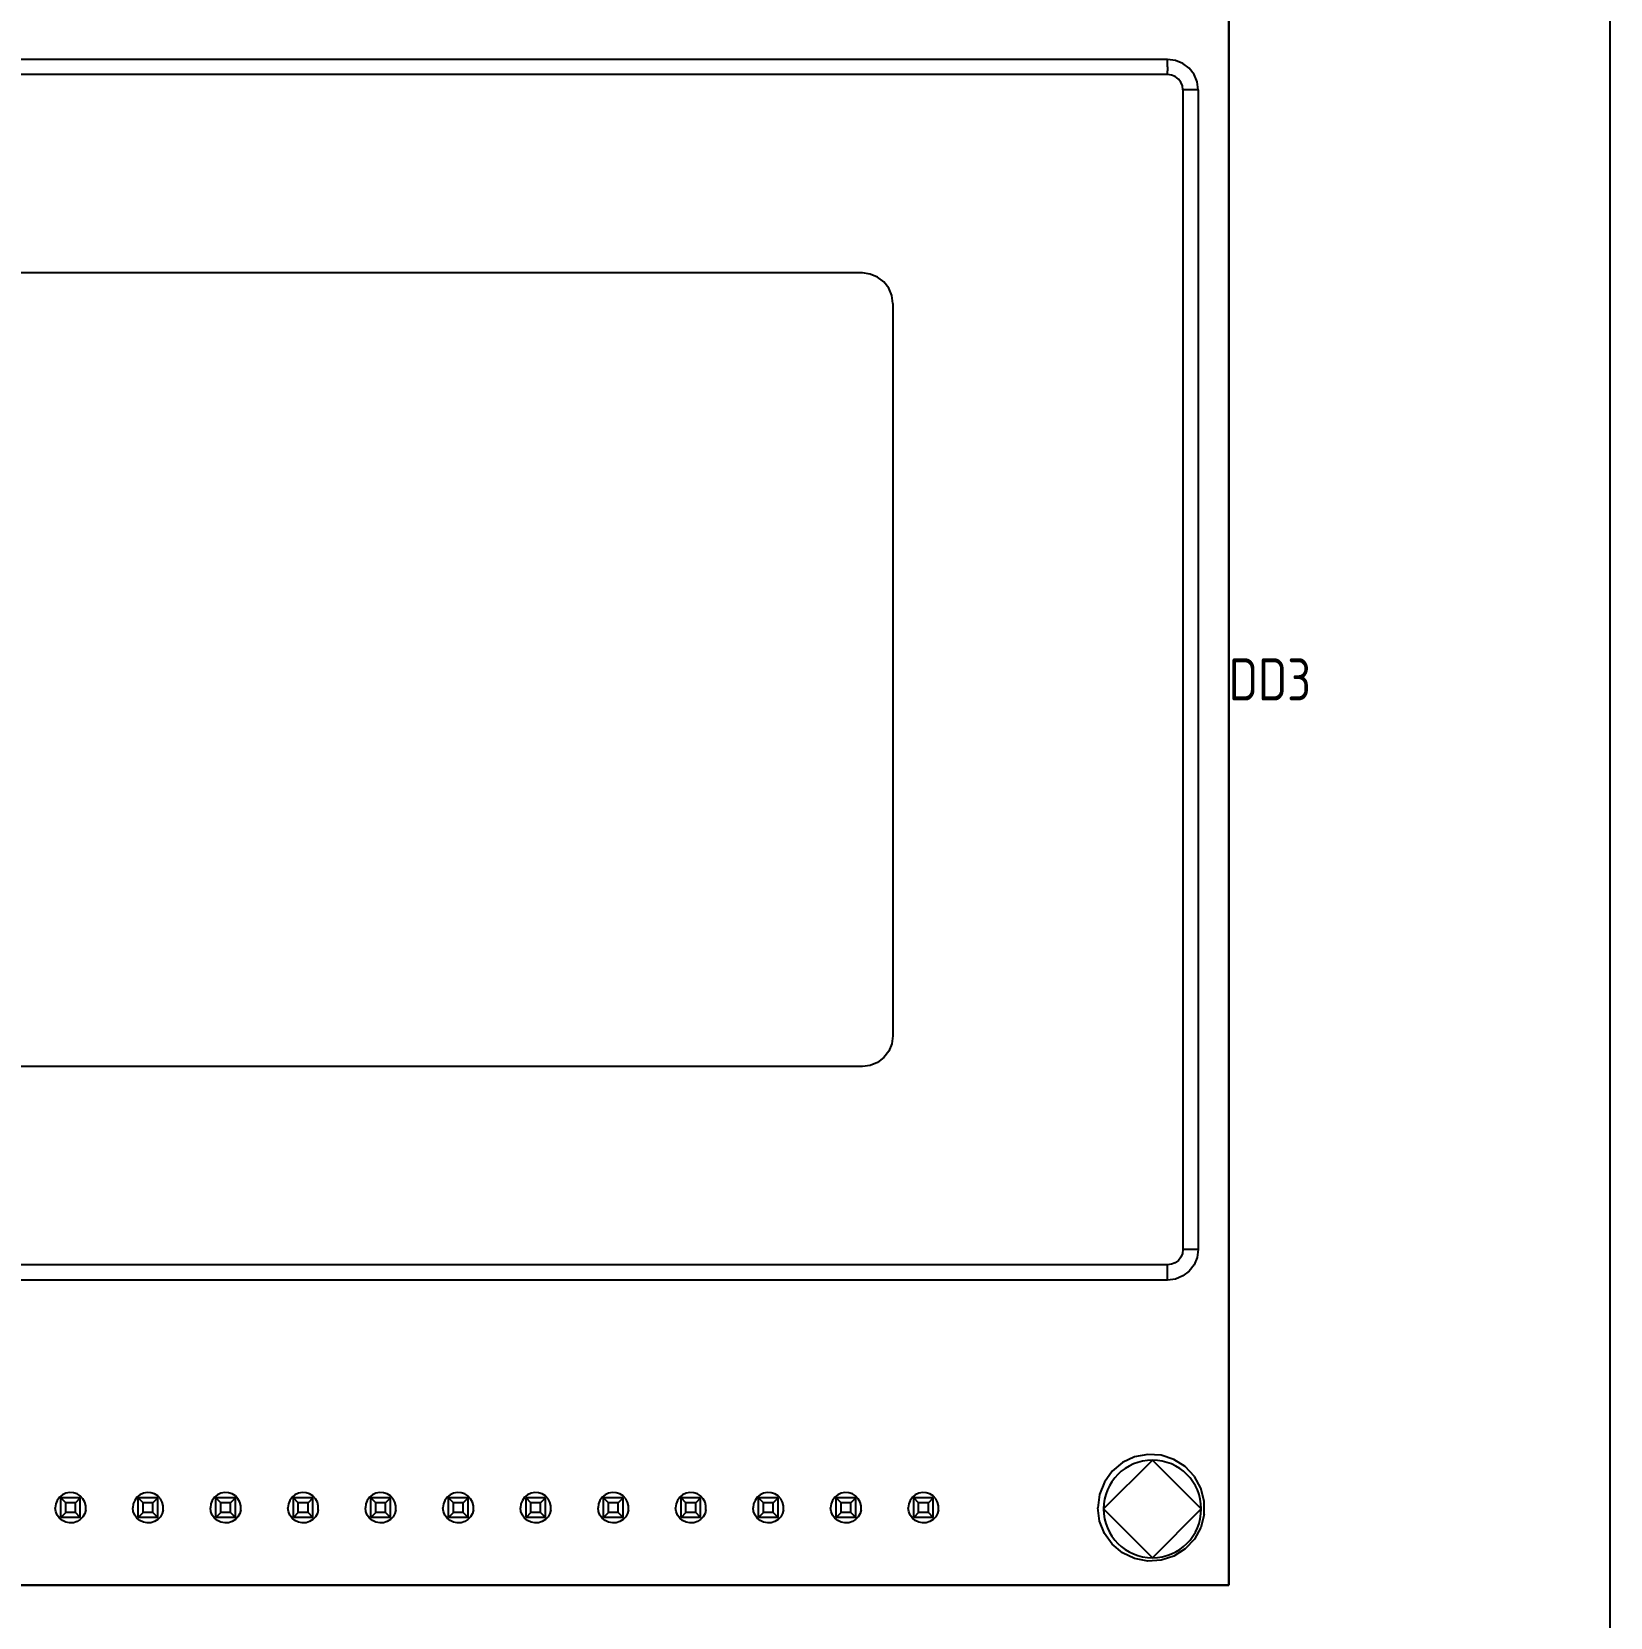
# Model space of a CAD drawing. Header units: inches. Extents: x 0 to 841, y -594 to 0.
# Drawn here: x 342 to 393.7, y -143.8 to -91.8 of the extents above; entities that cross this region are included whole.
import ezdxf

# ---------------------------------------------------------------- set-up
doc = ezdxf.new("R2010")
doc.units = ezdxf.units.IN
doc.header["$MEASUREMENT"] = 0
doc.styles.add('GOST type A0', font='gost.TTF', dxfattribs={"height": 2.116667})

msp = doc.modelspace()

# ---------------------------------------------------------------- linework, layer by layer
at = {"color": 7}
for p, q in [((393.746, -241.354), (393.746, -60.754)), ((381.246, -142.754), (381.246, -82.754)), ((381.246, -82.754), (381.246, -142.754)), ((381.246, -142.754), (381.246, -82.754)), ((381.246, -82.754), (381.246, -142.754)), ((379.246, -92.754), (285.246, -92.754)), ((379.246, -92.754), (285.246, -92.754)), ((379.505, -92.788), (379.246, -92.754)), ((379.246, -92.771), (379.246, -92.754)), ((379.505, -92.788), (379.246, -92.754)), ((379.246, -92.771), (379.246, -92.754)), ((379.246, -92.821), (379.246, -92.771)), ((379.246, -92.821), (379.246, -92.771)), ((379.246, -92.9), (379.246, -92.821)), ((379.246, -92.9), (379.246, -92.821)), ((379.246, -93.004), (379.246, -92.9)), ((379.246, -93.004), (379.246, -92.9)), ((379.746, -92.888), (379.505, -92.788)), ((379.746, -92.888), (379.505, -92.788)), ((379.953, -93.047), (379.746, -92.888)), ((379.953, -93.047), (379.746, -92.888)), ((379.246, -93.254), (285.246, -93.254)), ((379.246, -93.254), (285.246, -93.254)), ((379.246, -93.004), (379.246, -93.125)), ((379.246, -93.004), (379.246, -93.125)), ((379.246, -93.254), (379.246, -93.125)), ((379.246, -93.254), (379.246, -93.125)), ((379.375, -93.271), (379.246, -93.254)), ((379.375, -93.271), (379.246, -93.254)), ((379.496, -93.321), (379.375, -93.271)), ((379.496, -93.321), (379.375, -93.271)), ((379.6, -93.4), (379.496, -93.321)), ((379.6, -93.4), (379.496, -93.321)), ((379.679, -93.504), (379.6, -93.4)), ((379.679, -93.504), (379.6, -93.4)), ((379.729, -93.625), (379.679, -93.504)), ((379.729, -93.625), (379.679, -93.504)), ((380.112, -93.254), (379.953, -93.047)), ((380.112, -93.254), (379.953, -93.047)), ((380.212, -93.495), (380.112, -93.254)), ((380.212, -93.495), (380.112, -93.254)), ((380.246, -93.754), (380.212, -93.495)), ((380.246, -93.754), (380.212, -93.495)), ((379.746, -93.754), (379.729, -93.625)), ((379.746, -93.754), (379.729, -93.625)), ((379.746, -93.754), (379.746, -131.754)), ((379.875, -93.754), (379.746, -93.754)), ((379.746, -93.754), (379.746, -131.754)), ((379.875, -93.754), (379.746, -93.754)), ((379.996, -93.754), (379.875, -93.754)), ((379.996, -93.754), (379.875, -93.754)), ((380.1, -93.754), (379.996, -93.754)), ((380.1, -93.754), (379.996, -93.754)), ((380.179, -93.754), (380.1, -93.754)), ((380.179, -93.754), (380.1, -93.754)), ((380.229, -93.754), (380.179, -93.754)), ((380.229, -93.754), (380.179, -93.754)), ((380.246, -93.754), (380.229, -93.754)), ((380.246, -93.754), (380.229, -93.754)), ((380.246, -93.754), (380.246, -131.754)), ((380.246, -93.754), (380.246, -131.754)), ((369.246, -99.754), (295.246, -99.754)), ((369.246, -99.754), (295.246, -99.754)), ((369.505, -99.788), (369.246, -99.754)), ((369.505, -99.788), (369.246, -99.754)), ((369.746, -99.888), (369.505, -99.788)), ((369.746, -99.888), (369.505, -99.788)), ((369.953, -100.047), (369.746, -99.888)), ((369.953, -100.047), (369.746, -99.888)), ((370.112, -100.254), (369.953, -100.047)), ((370.112, -100.254), (369.953, -100.047)), ((370.212, -100.495), (370.112, -100.254)), ((370.212, -100.495), (370.112, -100.254)), ((370.246, -100.754), (370.212, -100.495)), ((370.246, -100.754), (370.212, -100.495)), ((370.246, -100.754), (370.246, -124.754)), ((370.246, -100.754), (370.246, -124.754)), ((370.212, -125.013), (370.112, -125.254)), ((370.212, -125.013), (370.112, -125.254)), ((370.246, -124.754), (370.212, -125.013)), ((370.246, -124.754), (370.212, -125.013)), ((369.505, -125.72), (369.246, -125.754)), ((369.505, -125.72), (369.246, -125.754)), ((369.746, -125.62), (369.505, -125.72)), ((369.746, -125.62), (369.505, -125.72)), ((369.953, -125.461), (369.746, -125.62)), ((369.953, -125.461), (369.746, -125.62)), ((370.112, -125.254), (369.953, -125.461)), ((370.112, -125.254), (369.953, -125.461)), ((369.246, -125.754), (295.246, -125.754)), ((369.246, -125.754), (295.246, -125.754)), ((379.729, -131.883), (379.679, -132.004)), ((379.729, -131.883), (379.679, -132.004)), ((379.746, -131.754), (379.729, -131.883)), ((379.746, -131.754), (379.729, -131.883)), ((379.875, -131.754), (379.746, -131.754)), ((379.875, -131.754), (379.746, -131.754)), ((379.996, -131.754), (379.875, -131.754)), ((379.996, -131.754), (379.875, -131.754)), ((380.1, -131.754), (379.996, -131.754)), ((380.1, -131.754), (379.996, -131.754)), ((380.179, -131.754), (380.1, -131.754)), ((380.179, -131.754), (380.1, -131.754)), ((380.229, -131.754), (380.179, -131.754)), ((380.229, -131.754), (380.179, -131.754)), ((380.246, -131.754), (380.212, -132.013)), ((380.246, -131.754), (380.212, -132.013)), ((380.246, -131.754), (380.229, -131.754)), ((380.246, -131.754), (380.229, -131.754)), ((379.246, -132.254), (285.246, -132.254)), ((379.246, -132.254), (285.246, -132.254)), ((379.375, -132.237), (379.246, -132.254)), ((379.375, -132.237), (379.246, -132.254)), ((379.246, -132.383), (379.246, -132.254)), ((379.246, -132.383), (379.246, -132.254)), ((379.246, -132.504), (379.246, -132.383)), ((379.246, -132.504), (379.246, -132.383)), ((379.496, -132.187), (379.375, -132.237)), ((379.496, -132.187), (379.375, -132.237)), ((379.6, -132.108), (379.496, -132.187)), ((379.6, -132.108), (379.496, -132.187)), ((379.679, -132.004), (379.6, -132.108)), ((379.679, -132.004), (379.6, -132.108)), ((379.953, -132.461), (379.746, -132.62)), ((379.953, -132.461), (379.746, -132.62)), ((380.112, -132.254), (379.953, -132.461)), ((380.112, -132.254), (379.953, -132.461)), ((380.212, -132.013), (380.112, -132.254)), ((380.212, -132.013), (380.112, -132.254)), ((379.246, -132.754), (285.246, -132.754)), ((379.246, -132.754), (285.246, -132.754)), ((379.246, -132.608), (379.246, -132.504)), ((379.246, -132.608), (379.246, -132.504)), ((379.246, -132.687), (379.246, -132.608)), ((379.246, -132.687), (379.246, -132.608)), ((379.246, -132.737), (379.246, -132.687)), ((379.246, -132.737), (379.246, -132.687)), ((379.505, -132.72), (379.246, -132.754)), ((379.505, -132.72), (379.246, -132.754)), ((379.246, -132.737), (379.246, -132.754)), ((379.246, -132.737), (379.246, -132.754)), ((379.746, -132.62), (379.505, -132.72)), ((379.746, -132.62), (379.505, -132.72)), ((378.746, -138.654), (377.146, -140.254)), ((378.165, -138.55), (377.768, -138.736)), ((378.165, -138.55), (377.768, -138.736)), ((378.596, -138.467), (378.165, -138.55)), ((378.596, -138.467), (378.165, -138.55)), ((379.034, -138.495), (378.596, -138.467)), ((379.034, -138.495), (378.596, -138.467)), ((380.346, -140.254), (378.746, -138.654)), ((379.451, -138.631), (379.034, -138.495)), ((379.451, -138.631), (379.034, -138.495)), ((379.821, -138.866), (379.451, -138.631)), ((379.821, -138.866), (379.451, -138.631)), ((377.43, -139.016), (377.172, -139.371)), ((377.43, -139.016), (377.172, -139.371)), ((377.768, -138.736), (377.43, -139.016)), ((377.768, -138.736), (377.43, -139.016)), ((380.122, -139.185), (379.821, -138.866)), ((380.122, -139.185), (379.821, -138.866)), ((380.333, -139.57), (380.122, -139.185)), ((380.333, -139.57), (380.122, -139.185)), ((343.151, -139.738), (343.038, -139.792)), ((343.151, -139.738), (343.038, -139.792)), ((343.275, -139.715), (343.151, -139.738)), ((343.275, -139.715), (343.151, -139.738)), ((343.4, -139.723), (343.275, -139.715)), ((343.4, -139.723), (343.275, -139.715)), ((343.519, -139.762), (343.4, -139.723)), ((343.519, -139.762), (343.4, -139.723)), ((345.691, -139.738), (345.578, -139.792)), ((345.691, -139.738), (345.578, -139.792)), ((345.815, -139.715), (345.691, -139.738)), ((345.815, -139.715), (345.691, -139.738)), ((345.94, -139.723), (345.815, -139.715)), ((345.94, -139.723), (345.815, -139.715)), ((346.059, -139.762), (345.94, -139.723)), ((346.059, -139.762), (345.94, -139.723)), ((348.231, -139.738), (348.118, -139.792)), ((348.231, -139.738), (348.118, -139.792)), ((348.355, -139.715), (348.231, -139.738)), ((348.355, -139.715), (348.231, -139.738)), ((348.48, -139.723), (348.355, -139.715)), ((348.48, -139.723), (348.355, -139.715)), ((348.599, -139.762), (348.48, -139.723)), ((348.599, -139.762), (348.48, -139.723)), ((350.771, -139.738), (350.658, -139.792)), ((350.771, -139.738), (350.658, -139.792)), ((350.895, -139.715), (350.771, -139.738)), ((350.895, -139.715), (350.771, -139.738)), ((351.02, -139.723), (350.895, -139.715)), ((351.02, -139.723), (350.895, -139.715)), ((351.139, -139.762), (351.02, -139.723)), ((351.139, -139.762), (351.02, -139.723)), ((353.311, -139.738), (353.198, -139.792)), ((353.311, -139.738), (353.198, -139.792)), ((353.435, -139.715), (353.311, -139.738)), ((353.435, -139.715), (353.311, -139.738)), ((353.56, -139.723), (353.435, -139.715)), ((353.56, -139.723), (353.435, -139.715)), ((353.679, -139.762), (353.56, -139.723)), ((353.679, -139.762), (353.56, -139.723)), ((355.851, -139.738), (355.738, -139.792)), ((355.851, -139.738), (355.738, -139.792)), ((355.975, -139.715), (355.851, -139.738)), ((355.975, -139.715), (355.851, -139.738)), ((356.1, -139.723), (355.975, -139.715)), ((356.1, -139.723), (355.975, -139.715)), ((356.219, -139.762), (356.1, -139.723)), ((356.219, -139.762), (356.1, -139.723)), ((358.391, -139.738), (358.278, -139.792)), ((358.391, -139.738), (358.278, -139.792)), ((358.515, -139.715), (358.391, -139.738)), ((358.515, -139.715), (358.391, -139.738)), ((358.64, -139.723), (358.515, -139.715)), ((358.64, -139.723), (358.515, -139.715)), ((358.759, -139.762), (358.64, -139.723)), ((358.759, -139.762), (358.64, -139.723)), ((360.931, -139.738), (360.818, -139.792)), ((360.931, -139.738), (360.818, -139.792)), ((361.055, -139.715), (360.931, -139.738)), ((361.055, -139.715), (360.931, -139.738)), ((361.18, -139.723), (361.055, -139.715)), ((361.18, -139.723), (361.055, -139.715)), ((361.299, -139.762), (361.18, -139.723)), ((361.299, -139.762), (361.18, -139.723)), ((363.471, -139.738), (363.358, -139.792)), ((363.471, -139.738), (363.358, -139.792)), ((363.595, -139.715), (363.471, -139.738)), ((363.595, -139.715), (363.471, -139.738)), ((363.72, -139.723), (363.595, -139.715)), ((363.72, -139.723), (363.595, -139.715)), ((363.839, -139.762), (363.72, -139.723)), ((363.839, -139.762), (363.72, -139.723)), ((366.011, -139.738), (365.898, -139.792)), ((366.011, -139.738), (365.898, -139.792)), ((366.135, -139.715), (366.011, -139.738)), ((366.135, -139.715), (366.011, -139.738)), ((366.26, -139.723), (366.135, -139.715)), ((366.26, -139.723), (366.135, -139.715)), ((366.379, -139.762), (366.26, -139.723)), ((366.379, -139.762), (366.26, -139.723)), ((368.551, -139.738), (368.438, -139.792)), ((368.551, -139.738), (368.438, -139.792)), ((368.675, -139.715), (368.551, -139.738)), ((368.675, -139.715), (368.551, -139.738)), ((368.8, -139.723), (368.675, -139.715)), ((368.8, -139.723), (368.675, -139.715)), ((368.919, -139.762), (368.8, -139.723)), ((368.919, -139.762), (368.8, -139.723)), ((371.091, -139.738), (370.978, -139.792)), ((371.091, -139.738), (370.978, -139.792)), ((371.215, -139.715), (371.091, -139.738)), ((371.215, -139.715), (371.091, -139.738)), ((371.34, -139.723), (371.215, -139.715)), ((371.34, -139.723), (371.215, -139.715)), ((371.459, -139.762), (371.34, -139.723)), ((371.459, -139.762), (371.34, -139.723)), ((377.172, -139.371), (377.011, -139.779)), ((377.172, -139.371), (377.011, -139.779)), ((380.442, -139.995), (380.333, -139.57)), ((380.442, -139.995), (380.333, -139.57)), ((342.822, -140.09), (342.806, -140.214)), ((342.822, -140.09), (342.806, -140.214)), ((342.822, -140.338), (342.806, -140.214)), ((342.822, -140.338), (342.806, -140.214)), ((342.868, -139.973), (342.822, -140.09)), ((342.868, -139.973), (342.822, -140.09)), ((342.942, -139.872), (342.868, -139.973)), ((342.942, -139.872), (342.868, -139.973)), ((343.038, -139.792), (342.942, -139.872)), ((343.038, -139.792), (342.942, -139.872)), ((343.626, -139.894), (342.986, -139.894)), ((342.986, -140.534), (342.986, -139.894)), ((343.146, -140.054), (342.986, -139.894)), ((343.626, -139.894), (342.986, -139.894)), ((342.986, -140.534), (342.986, -139.894)), ((343.146, -140.054), (342.986, -139.894)), ((343.466, -140.054), (343.146, -140.054)), ((343.146, -140.374), (343.146, -140.054)), ((343.466, -140.054), (343.146, -140.054)), ((343.146, -140.374), (343.146, -140.054)), ((343.626, -139.894), (343.466, -140.054)), ((343.626, -139.894), (343.466, -140.054)), ((343.466, -140.374), (343.466, -140.054)), ((343.466, -140.374), (343.466, -140.054)), ((343.625, -139.829), (343.519, -139.762)), ((343.625, -139.829), (343.519, -139.762)), ((343.711, -139.92), (343.625, -139.829)), ((343.711, -139.92), (343.625, -139.829)), ((343.626, -140.534), (343.626, -139.894)), ((343.626, -140.534), (343.626, -139.894)), ((343.771, -140.03), (343.711, -139.92)), ((343.771, -140.03), (343.711, -139.92)), ((343.802, -140.151), (343.771, -140.03)), ((343.802, -140.151), (343.771, -140.03)), ((343.802, -140.277), (343.771, -140.398)), ((343.802, -140.277), (343.771, -140.398)), ((343.802, -140.277), (343.802, -140.151)), ((343.802, -140.277), (343.802, -140.151)), ((345.362, -140.09), (345.346, -140.214)), ((345.362, -140.09), (345.346, -140.214)), ((345.362, -140.338), (345.346, -140.214)), ((345.362, -140.338), (345.346, -140.214)), ((345.408, -139.973), (345.362, -140.09)), ((345.408, -139.973), (345.362, -140.09)), ((345.482, -139.872), (345.408, -139.973)), ((345.482, -139.872), (345.408, -139.973)), ((345.578, -139.792), (345.482, -139.872)), ((345.578, -139.792), (345.482, -139.872)), ((346.166, -139.894), (345.526, -139.894)), ((345.526, -140.534), (345.526, -139.894)), ((345.686, -140.054), (345.526, -139.894)), ((346.166, -139.894), (345.526, -139.894)), ((345.526, -140.534), (345.526, -139.894)), ((345.686, -140.054), (345.526, -139.894)), ((346.006, -140.054), (345.686, -140.054)), ((345.686, -140.374), (345.686, -140.054)), ((346.006, -140.054), (345.686, -140.054)), ((345.686, -140.374), (345.686, -140.054)), ((346.166, -139.894), (346.006, -140.054)), ((346.166, -139.894), (346.006, -140.054)), ((346.006, -140.374), (346.006, -140.054)), ((346.006, -140.374), (346.006, -140.054)), ((346.165, -139.829), (346.059, -139.762)), ((346.165, -139.829), (346.059, -139.762)), ((346.251, -139.92), (346.165, -139.829)), ((346.251, -139.92), (346.165, -139.829)), ((346.166, -140.534), (346.166, -139.894)), ((346.166, -140.534), (346.166, -139.894)), ((346.311, -140.03), (346.251, -139.92)), ((346.311, -140.03), (346.251, -139.92)), ((346.342, -140.151), (346.311, -140.03)), ((346.342, -140.151), (346.311, -140.03)), ((346.342, -140.277), (346.311, -140.398)), ((346.342, -140.277), (346.311, -140.398)), ((346.342, -140.277), (346.342, -140.151)), ((346.342, -140.277), (346.342, -140.151)), ((347.902, -140.09), (347.886, -140.214)), ((347.902, -140.09), (347.886, -140.214)), ((347.902, -140.338), (347.886, -140.214)), ((347.902, -140.338), (347.886, -140.214)), ((347.948, -139.973), (347.902, -140.09)), ((347.948, -139.973), (347.902, -140.09)), ((348.022, -139.872), (347.948, -139.973)), ((348.022, -139.872), (347.948, -139.973)), ((348.118, -139.792), (348.022, -139.872)), ((348.118, -139.792), (348.022, -139.872)), ((348.706, -139.894), (348.066, -139.894)), ((348.066, -140.534), (348.066, -139.894)), ((348.226, -140.054), (348.066, -139.894)), ((348.706, -139.894), (348.066, -139.894)), ((348.066, -140.534), (348.066, -139.894)), ((348.226, -140.054), (348.066, -139.894)), ((348.546, -140.054), (348.226, -140.054)), ((348.226, -140.374), (348.226, -140.054)), ((348.546, -140.054), (348.226, -140.054)), ((348.226, -140.374), (348.226, -140.054)), ((348.706, -139.894), (348.546, -140.054)), ((348.706, -139.894), (348.546, -140.054)), ((348.546, -140.374), (348.546, -140.054)), ((348.546, -140.374), (348.546, -140.054)), ((348.705, -139.829), (348.599, -139.762)), ((348.705, -139.829), (348.599, -139.762)), ((348.791, -139.92), (348.705, -139.829)), ((348.791, -139.92), (348.705, -139.829)), ((348.706, -140.534), (348.706, -139.894)), ((348.706, -140.534), (348.706, -139.894)), ((348.851, -140.03), (348.791, -139.92)), ((348.851, -140.03), (348.791, -139.92)), ((348.882, -140.151), (348.851, -140.03)), ((348.882, -140.151), (348.851, -140.03)), ((348.882, -140.277), (348.851, -140.398)), ((348.882, -140.277), (348.851, -140.398)), ((348.882, -140.277), (348.882, -140.151)), ((348.882, -140.277), (348.882, -140.151)), ((350.442, -140.09), (350.426, -140.214)), ((350.442, -140.09), (350.426, -140.214)), ((350.442, -140.338), (350.426, -140.214)), ((350.442, -140.338), (350.426, -140.214)), ((350.488, -139.973), (350.442, -140.09)), ((350.488, -139.973), (350.442, -140.09)), ((350.562, -139.872), (350.488, -139.973)), ((350.562, -139.872), (350.488, -139.973)), ((350.658, -139.792), (350.562, -139.872)), ((350.658, -139.792), (350.562, -139.872)), ((351.246, -139.894), (350.606, -139.894)), ((350.606, -140.534), (350.606, -139.894)), ((350.766, -140.054), (350.606, -139.894)), ((351.246, -139.894), (350.606, -139.894)), ((350.606, -140.534), (350.606, -139.894)), ((350.766, -140.054), (350.606, -139.894)), ((351.086, -140.054), (350.766, -140.054)), ((350.766, -140.374), (350.766, -140.054)), ((351.086, -140.054), (350.766, -140.054)), ((350.766, -140.374), (350.766, -140.054)), ((351.246, -139.894), (351.086, -140.054)), ((351.246, -139.894), (351.086, -140.054)), ((351.086, -140.374), (351.086, -140.054)), ((351.086, -140.374), (351.086, -140.054)), ((351.245, -139.829), (351.139, -139.762)), ((351.245, -139.829), (351.139, -139.762)), ((351.331, -139.92), (351.245, -139.829)), ((351.331, -139.92), (351.245, -139.829)), ((351.246, -140.534), (351.246, -139.894)), ((351.246, -140.534), (351.246, -139.894)), ((351.391, -140.03), (351.331, -139.92)), ((351.391, -140.03), (351.331, -139.92)), ((351.422, -140.151), (351.391, -140.03)), ((351.422, -140.151), (351.391, -140.03)), ((351.422, -140.277), (351.391, -140.398)), ((351.422, -140.277), (351.391, -140.398)), ((351.422, -140.277), (351.422, -140.151)), ((351.422, -140.277), (351.422, -140.151)), ((352.982, -140.09), (352.966, -140.214)), ((352.982, -140.09), (352.966, -140.214)), ((352.982, -140.338), (352.966, -140.214)), ((352.982, -140.338), (352.966, -140.214)), ((353.028, -139.973), (352.982, -140.09)), ((353.028, -139.973), (352.982, -140.09)), ((353.102, -139.872), (353.028, -139.973)), ((353.102, -139.872), (353.028, -139.973)), ((353.198, -139.792), (353.102, -139.872)), ((353.198, -139.792), (353.102, -139.872)), ((353.786, -139.894), (353.146, -139.894)), ((353.146, -140.534), (353.146, -139.894)), ((353.306, -140.054), (353.146, -139.894)), ((353.786, -139.894), (353.146, -139.894)), ((353.146, -140.534), (353.146, -139.894)), ((353.306, -140.054), (353.146, -139.894)), ((353.626, -140.054), (353.306, -140.054)), ((353.306, -140.374), (353.306, -140.054)), ((353.626, -140.054), (353.306, -140.054)), ((353.306, -140.374), (353.306, -140.054)), ((353.786, -139.894), (353.626, -140.054)), ((353.786, -139.894), (353.626, -140.054)), ((353.626, -140.374), (353.626, -140.054)), ((353.626, -140.374), (353.626, -140.054)), ((353.785, -139.829), (353.679, -139.762)), ((353.785, -139.829), (353.679, -139.762)), ((353.871, -139.92), (353.785, -139.829)), ((353.871, -139.92), (353.785, -139.829)), ((353.786, -140.534), (353.786, -139.894)), ((353.786, -140.534), (353.786, -139.894)), ((353.931, -140.03), (353.871, -139.92)), ((353.931, -140.03), (353.871, -139.92)), ((353.962, -140.151), (353.931, -140.03)), ((353.962, -140.151), (353.931, -140.03)), ((353.962, -140.277), (353.931, -140.398)), ((353.962, -140.277), (353.931, -140.398)), ((353.962, -140.277), (353.962, -140.151)), ((353.962, -140.277), (353.962, -140.151)), ((355.522, -140.09), (355.506, -140.214)), ((355.522, -140.09), (355.506, -140.214)), ((355.522, -140.338), (355.506, -140.214)), ((355.522, -140.338), (355.506, -140.214)), ((355.568, -139.973), (355.522, -140.09)), ((355.568, -139.973), (355.522, -140.09)), ((355.642, -139.872), (355.568, -139.973)), ((355.642, -139.872), (355.568, -139.973)), ((355.738, -139.792), (355.642, -139.872)), ((355.738, -139.792), (355.642, -139.872)), ((356.326, -139.894), (355.686, -139.894)), ((355.686, -140.534), (355.686, -139.894)), ((355.846, -140.054), (355.686, -139.894)), ((356.326, -139.894), (355.686, -139.894)), ((355.686, -140.534), (355.686, -139.894)), ((355.846, -140.054), (355.686, -139.894)), ((356.166, -140.054), (355.846, -140.054)), ((355.846, -140.374), (355.846, -140.054)), ((356.166, -140.054), (355.846, -140.054)), ((355.846, -140.374), (355.846, -140.054)), ((356.326, -139.894), (356.166, -140.054)), ((356.326, -139.894), (356.166, -140.054)), ((356.166, -140.374), (356.166, -140.054)), ((356.166, -140.374), (356.166, -140.054)), ((356.325, -139.829), (356.219, -139.762)), ((356.325, -139.829), (356.219, -139.762)), ((356.411, -139.92), (356.325, -139.829)), ((356.411, -139.92), (356.325, -139.829)), ((356.326, -140.534), (356.326, -139.894)), ((356.326, -140.534), (356.326, -139.894)), ((356.471, -140.03), (356.411, -139.92)), ((356.471, -140.03), (356.411, -139.92)), ((356.502, -140.151), (356.471, -140.03)), ((356.502, -140.151), (356.471, -140.03)), ((356.502, -140.277), (356.471, -140.398)), ((356.502, -140.277), (356.471, -140.398)), ((356.502, -140.277), (356.502, -140.151)), ((356.502, -140.277), (356.502, -140.151)), ((358.062, -140.09), (358.046, -140.214)), ((358.062, -140.09), (358.046, -140.214)), ((358.062, -140.338), (358.046, -140.214)), ((358.062, -140.338), (358.046, -140.214)), ((358.108, -139.973), (358.062, -140.09)), ((358.108, -139.973), (358.062, -140.09)), ((358.182, -139.872), (358.108, -139.973)), ((358.182, -139.872), (358.108, -139.973)), ((358.278, -139.792), (358.182, -139.872)), ((358.278, -139.792), (358.182, -139.872)), ((358.866, -139.894), (358.226, -139.894)), ((358.226, -140.534), (358.226, -139.894)), ((358.386, -140.054), (358.226, -139.894)), ((358.866, -139.894), (358.226, -139.894)), ((358.226, -140.534), (358.226, -139.894)), ((358.386, -140.054), (358.226, -139.894)), ((358.706, -140.054), (358.386, -140.054)), ((358.386, -140.374), (358.386, -140.054)), ((358.706, -140.054), (358.386, -140.054)), ((358.386, -140.374), (358.386, -140.054)), ((358.866, -139.894), (358.706, -140.054)), ((358.866, -139.894), (358.706, -140.054)), ((358.706, -140.374), (358.706, -140.054)), ((358.706, -140.374), (358.706, -140.054)), ((358.865, -139.829), (358.759, -139.762)), ((358.865, -139.829), (358.759, -139.762)), ((358.951, -139.92), (358.865, -139.829)), ((358.951, -139.92), (358.865, -139.829)), ((358.866, -140.534), (358.866, -139.894)), ((358.866, -140.534), (358.866, -139.894)), ((359.011, -140.03), (358.951, -139.92)), ((359.011, -140.03), (358.951, -139.92)), ((359.042, -140.151), (359.011, -140.03)), ((359.042, -140.151), (359.011, -140.03)), ((359.042, -140.277), (359.011, -140.398)), ((359.042, -140.277), (359.011, -140.398)), ((359.042, -140.277), (359.042, -140.151)), ((359.042, -140.277), (359.042, -140.151)), ((360.602, -140.09), (360.586, -140.214)), ((360.602, -140.09), (360.586, -140.214)), ((360.602, -140.338), (360.586, -140.214)), ((360.602, -140.338), (360.586, -140.214)), ((360.648, -139.973), (360.602, -140.09)), ((360.648, -139.973), (360.602, -140.09)), ((360.722, -139.872), (360.648, -139.973)), ((360.722, -139.872), (360.648, -139.973)), ((360.818, -139.792), (360.722, -139.872)), ((360.818, -139.792), (360.722, -139.872)), ((361.406, -139.894), (360.766, -139.894)), ((360.766, -140.534), (360.766, -139.894)), ((360.926, -140.054), (360.766, -139.894)), ((361.406, -139.894), (360.766, -139.894)), ((360.766, -140.534), (360.766, -139.894)), ((360.926, -140.054), (360.766, -139.894)), ((361.246, -140.054), (360.926, -140.054)), ((360.926, -140.374), (360.926, -140.054)), ((361.246, -140.054), (360.926, -140.054)), ((360.926, -140.374), (360.926, -140.054)), ((361.406, -139.894), (361.246, -140.054)), ((361.406, -139.894), (361.246, -140.054)), ((361.246, -140.374), (361.246, -140.054)), ((361.246, -140.374), (361.246, -140.054)), ((361.405, -139.829), (361.299, -139.762)), ((361.405, -139.829), (361.299, -139.762)), ((361.491, -139.92), (361.405, -139.829)), ((361.491, -139.92), (361.405, -139.829)), ((361.406, -140.534), (361.406, -139.894)), ((361.406, -140.534), (361.406, -139.894)), ((361.551, -140.03), (361.491, -139.92)), ((361.551, -140.03), (361.491, -139.92)), ((361.582, -140.151), (361.551, -140.03)), ((361.582, -140.151), (361.551, -140.03)), ((361.582, -140.277), (361.551, -140.398)), ((361.582, -140.277), (361.551, -140.398)), ((361.582, -140.277), (361.582, -140.151)), ((361.582, -140.277), (361.582, -140.151)), ((363.142, -140.09), (363.126, -140.214)), ((363.142, -140.09), (363.126, -140.214)), ((363.142, -140.338), (363.126, -140.214)), ((363.142, -140.338), (363.126, -140.214)), ((363.188, -139.973), (363.142, -140.09)), ((363.188, -139.973), (363.142, -140.09)), ((363.262, -139.872), (363.188, -139.973)), ((363.262, -139.872), (363.188, -139.973)), ((363.358, -139.792), (363.262, -139.872)), ((363.358, -139.792), (363.262, -139.872)), ((363.946, -139.894), (363.306, -139.894)), ((363.306, -140.534), (363.306, -139.894)), ((363.466, -140.054), (363.306, -139.894)), ((363.946, -139.894), (363.306, -139.894)), ((363.306, -140.534), (363.306, -139.894)), ((363.466, -140.054), (363.306, -139.894)), ((363.786, -140.054), (363.466, -140.054)), ((363.466, -140.374), (363.466, -140.054)), ((363.786, -140.054), (363.466, -140.054)), ((363.466, -140.374), (363.466, -140.054)), ((363.946, -139.894), (363.786, -140.054)), ((363.946, -139.894), (363.786, -140.054)), ((363.786, -140.374), (363.786, -140.054)), ((363.786, -140.374), (363.786, -140.054)), ((363.945, -139.829), (363.839, -139.762)), ((363.945, -139.829), (363.839, -139.762)), ((364.031, -139.92), (363.945, -139.829)), ((364.031, -139.92), (363.945, -139.829)), ((363.946, -140.534), (363.946, -139.894)), ((363.946, -140.534), (363.946, -139.894)), ((364.091, -140.03), (364.031, -139.92)), ((364.091, -140.03), (364.031, -139.92)), ((364.122, -140.151), (364.091, -140.03)), ((364.122, -140.151), (364.091, -140.03)), ((364.122, -140.277), (364.091, -140.398)), ((364.122, -140.277), (364.091, -140.398)), ((364.122, -140.277), (364.122, -140.151)), ((364.122, -140.277), (364.122, -140.151)), ((365.682, -140.09), (365.666, -140.214)), ((365.682, -140.09), (365.666, -140.214)), ((365.682, -140.338), (365.666, -140.214)), ((365.682, -140.338), (365.666, -140.214)), ((365.728, -139.973), (365.682, -140.09)), ((365.728, -139.973), (365.682, -140.09)), ((365.802, -139.872), (365.728, -139.973)), ((365.802, -139.872), (365.728, -139.973)), ((365.898, -139.792), (365.802, -139.872)), ((365.898, -139.792), (365.802, -139.872)), ((366.486, -139.894), (365.846, -139.894)), ((365.846, -140.534), (365.846, -139.894)), ((366.006, -140.054), (365.846, -139.894)), ((366.486, -139.894), (365.846, -139.894)), ((365.846, -140.534), (365.846, -139.894)), ((366.006, -140.054), (365.846, -139.894)), ((366.326, -140.054), (366.006, -140.054)), ((366.006, -140.374), (366.006, -140.054)), ((366.326, -140.054), (366.006, -140.054)), ((366.006, -140.374), (366.006, -140.054)), ((366.486, -139.894), (366.326, -140.054)), ((366.486, -139.894), (366.326, -140.054)), ((366.326, -140.374), (366.326, -140.054)), ((366.326, -140.374), (366.326, -140.054)), ((366.485, -139.829), (366.379, -139.762)), ((366.485, -139.829), (366.379, -139.762)), ((366.571, -139.92), (366.485, -139.829)), ((366.571, -139.92), (366.485, -139.829)), ((366.486, -140.534), (366.486, -139.894)), ((366.486, -140.534), (366.486, -139.894)), ((366.631, -140.03), (366.571, -139.92)), ((366.631, -140.03), (366.571, -139.92)), ((366.662, -140.151), (366.631, -140.03)), ((366.662, -140.151), (366.631, -140.03)), ((366.662, -140.277), (366.631, -140.398)), ((366.662, -140.277), (366.631, -140.398)), ((366.662, -140.277), (366.662, -140.151)), ((366.662, -140.277), (366.662, -140.151)), ((368.222, -140.09), (368.206, -140.214)), ((368.222, -140.09), (368.206, -140.214)), ((368.222, -140.338), (368.206, -140.214)), ((368.222, -140.338), (368.206, -140.214)), ((368.268, -139.973), (368.222, -140.09)), ((368.268, -139.973), (368.222, -140.09)), ((368.342, -139.872), (368.268, -139.973)), ((368.342, -139.872), (368.268, -139.973)), ((368.438, -139.792), (368.342, -139.872)), ((368.438, -139.792), (368.342, -139.872)), ((369.026, -139.894), (368.386, -139.894)), ((368.386, -140.534), (368.386, -139.894)), ((368.546, -140.054), (368.386, -139.894)), ((369.026, -139.894), (368.386, -139.894)), ((368.386, -140.534), (368.386, -139.894)), ((368.546, -140.054), (368.386, -139.894)), ((368.866, -140.054), (368.546, -140.054)), ((368.546, -140.374), (368.546, -140.054)), ((368.866, -140.054), (368.546, -140.054)), ((368.546, -140.374), (368.546, -140.054)), ((369.026, -139.894), (368.866, -140.054)), ((369.026, -139.894), (368.866, -140.054)), ((368.866, -140.374), (368.866, -140.054)), ((368.866, -140.374), (368.866, -140.054)), ((369.025, -139.829), (368.919, -139.762)), ((369.025, -139.829), (368.919, -139.762)), ((369.111, -139.92), (369.025, -139.829)), ((369.111, -139.92), (369.025, -139.829)), ((369.026, -140.534), (369.026, -139.894)), ((369.026, -140.534), (369.026, -139.894)), ((369.171, -140.03), (369.111, -139.92)), ((369.171, -140.03), (369.111, -139.92)), ((369.202, -140.151), (369.171, -140.03)), ((369.202, -140.151), (369.171, -140.03)), ((369.202, -140.277), (369.171, -140.398)), ((369.202, -140.277), (369.171, -140.398)), ((369.202, -140.277), (369.202, -140.151)), ((369.202, -140.277), (369.202, -140.151)), ((370.762, -140.09), (370.746, -140.214)), ((370.762, -140.09), (370.746, -140.214)), ((370.762, -140.338), (370.746, -140.214)), ((370.762, -140.338), (370.746, -140.214)), ((370.808, -139.973), (370.762, -140.09)), ((370.808, -139.973), (370.762, -140.09)), ((370.882, -139.872), (370.808, -139.973)), ((370.882, -139.872), (370.808, -139.973)), ((370.978, -139.792), (370.882, -139.872)), ((370.978, -139.792), (370.882, -139.872)), ((371.566, -139.894), (370.926, -139.894)), ((370.926, -140.534), (370.926, -139.894)), ((371.086, -140.054), (370.926, -139.894)), ((371.566, -139.894), (370.926, -139.894)), ((370.926, -140.534), (370.926, -139.894)), ((371.086, -140.054), (370.926, -139.894)), ((371.406, -140.054), (371.086, -140.054)), ((371.086, -140.374), (371.086, -140.054)), ((371.406, -140.054), (371.086, -140.054)), ((371.086, -140.374), (371.086, -140.054)), ((371.566, -139.894), (371.406, -140.054)), ((371.566, -139.894), (371.406, -140.054)), ((371.406, -140.374), (371.406, -140.054)), ((371.406, -140.374), (371.406, -140.054)), ((371.565, -139.829), (371.459, -139.762)), ((371.565, -139.829), (371.459, -139.762)), ((371.651, -139.92), (371.565, -139.829)), ((371.651, -139.92), (371.565, -139.829)), ((371.566, -140.534), (371.566, -139.894)), ((371.566, -140.534), (371.566, -139.894)), ((371.711, -140.03), (371.651, -139.92)), ((371.711, -140.03), (371.651, -139.92)), ((371.742, -140.151), (371.711, -140.03)), ((371.742, -140.151), (371.711, -140.03)), ((371.742, -140.277), (371.711, -140.398)), ((371.742, -140.277), (371.711, -140.398)), ((371.742, -140.277), (371.742, -140.151)), ((371.742, -140.277), (371.742, -140.151)), ((377.011, -139.779), (376.956, -140.214)), ((377.011, -139.779), (376.956, -140.214)), ((377.011, -140.649), (376.956, -140.214)), ((377.011, -140.649), (376.956, -140.214)), ((377.146, -140.254), (378.746, -141.854)), ((378.746, -141.854), (380.346, -140.254)), ((380.442, -140.433), (380.442, -139.995)), ((380.442, -140.433), (380.442, -139.995)), ((342.868, -140.455), (342.822, -140.338)), ((342.868, -140.455), (342.822, -140.338)), ((342.942, -140.556), (342.868, -140.455)), ((342.942, -140.556), (342.868, -140.455)), ((343.038, -140.636), (342.942, -140.556)), ((343.038, -140.636), (342.942, -140.556)), ((343.146, -140.374), (342.986, -140.534)), ((343.146, -140.374), (342.986, -140.534)), ((343.626, -140.534), (342.986, -140.534)), ((343.626, -140.534), (342.986, -140.534)), ((343.151, -140.69), (343.038, -140.636)), ((343.151, -140.69), (343.038, -140.636)), ((343.466, -140.374), (343.146, -140.374)), ((343.466, -140.374), (343.146, -140.374)), ((343.275, -140.713), (343.151, -140.69)), ((343.275, -140.713), (343.151, -140.69)), ((343.4, -140.705), (343.275, -140.713)), ((343.4, -140.705), (343.275, -140.713)), ((343.519, -140.666), (343.4, -140.705)), ((343.519, -140.666), (343.4, -140.705)), ((343.626, -140.534), (343.466, -140.374)), ((343.626, -140.534), (343.466, -140.374)), ((343.625, -140.599), (343.519, -140.666)), ((343.625, -140.599), (343.519, -140.666)), ((343.711, -140.508), (343.625, -140.599)), ((343.711, -140.508), (343.625, -140.599)), ((343.771, -140.398), (343.711, -140.508)), ((343.771, -140.398), (343.711, -140.508)), ((345.408, -140.455), (345.362, -140.338)), ((345.408, -140.455), (345.362, -140.338)), ((345.482, -140.556), (345.408, -140.455)), ((345.482, -140.556), (345.408, -140.455)), ((345.578, -140.636), (345.482, -140.556)), ((345.578, -140.636), (345.482, -140.556)), ((345.686, -140.374), (345.526, -140.534)), ((345.686, -140.374), (345.526, -140.534)), ((346.166, -140.534), (345.526, -140.534)), ((346.166, -140.534), (345.526, -140.534)), ((345.691, -140.69), (345.578, -140.636)), ((345.691, -140.69), (345.578, -140.636)), ((346.006, -140.374), (345.686, -140.374)), ((346.006, -140.374), (345.686, -140.374)), ((345.815, -140.713), (345.691, -140.69)), ((345.815, -140.713), (345.691, -140.69)), ((345.94, -140.705), (345.815, -140.713)), ((345.94, -140.705), (345.815, -140.713)), ((346.059, -140.666), (345.94, -140.705)), ((346.059, -140.666), (345.94, -140.705)), ((346.166, -140.534), (346.006, -140.374)), ((346.166, -140.534), (346.006, -140.374)), ((346.165, -140.599), (346.059, -140.666)), ((346.165, -140.599), (346.059, -140.666)), ((346.251, -140.508), (346.165, -140.599)), ((346.251, -140.508), (346.165, -140.599)), ((346.311, -140.398), (346.251, -140.508)), ((346.311, -140.398), (346.251, -140.508)), ((347.948, -140.455), (347.902, -140.338)), ((347.948, -140.455), (347.902, -140.338)), ((348.022, -140.556), (347.948, -140.455)), ((348.022, -140.556), (347.948, -140.455)), ((348.118, -140.636), (348.022, -140.556)), ((348.118, -140.636), (348.022, -140.556)), ((348.226, -140.374), (348.066, -140.534)), ((348.226, -140.374), (348.066, -140.534)), ((348.706, -140.534), (348.066, -140.534)), ((348.706, -140.534), (348.066, -140.534)), ((348.231, -140.69), (348.118, -140.636)), ((348.231, -140.69), (348.118, -140.636)), ((348.546, -140.374), (348.226, -140.374)), ((348.546, -140.374), (348.226, -140.374)), ((348.355, -140.713), (348.231, -140.69)), ((348.355, -140.713), (348.231, -140.69)), ((348.48, -140.705), (348.355, -140.713)), ((348.48, -140.705), (348.355, -140.713)), ((348.599, -140.666), (348.48, -140.705)), ((348.599, -140.666), (348.48, -140.705)), ((348.706, -140.534), (348.546, -140.374)), ((348.706, -140.534), (348.546, -140.374)), ((348.705, -140.599), (348.599, -140.666)), ((348.705, -140.599), (348.599, -140.666)), ((348.791, -140.508), (348.705, -140.599)), ((348.791, -140.508), (348.705, -140.599)), ((348.851, -140.398), (348.791, -140.508)), ((348.851, -140.398), (348.791, -140.508)), ((350.488, -140.455), (350.442, -140.338)), ((350.488, -140.455), (350.442, -140.338)), ((350.562, -140.556), (350.488, -140.455)), ((350.562, -140.556), (350.488, -140.455)), ((350.658, -140.636), (350.562, -140.556)), ((350.658, -140.636), (350.562, -140.556)), ((350.766, -140.374), (350.606, -140.534)), ((350.766, -140.374), (350.606, -140.534)), ((351.246, -140.534), (350.606, -140.534)), ((351.246, -140.534), (350.606, -140.534)), ((350.771, -140.69), (350.658, -140.636)), ((350.771, -140.69), (350.658, -140.636)), ((351.086, -140.374), (350.766, -140.374)), ((351.086, -140.374), (350.766, -140.374)), ((350.895, -140.713), (350.771, -140.69)), ((350.895, -140.713), (350.771, -140.69)), ((351.02, -140.705), (350.895, -140.713)), ((351.02, -140.705), (350.895, -140.713)), ((351.139, -140.666), (351.02, -140.705)), ((351.139, -140.666), (351.02, -140.705)), ((351.246, -140.534), (351.086, -140.374)), ((351.246, -140.534), (351.086, -140.374)), ((351.245, -140.599), (351.139, -140.666)), ((351.245, -140.599), (351.139, -140.666)), ((351.331, -140.508), (351.245, -140.599)), ((351.331, -140.508), (351.245, -140.599)), ((351.391, -140.398), (351.331, -140.508)), ((351.391, -140.398), (351.331, -140.508)), ((353.028, -140.455), (352.982, -140.338)), ((353.028, -140.455), (352.982, -140.338)), ((353.102, -140.556), (353.028, -140.455)), ((353.102, -140.556), (353.028, -140.455)), ((353.198, -140.636), (353.102, -140.556)), ((353.198, -140.636), (353.102, -140.556)), ((353.306, -140.374), (353.146, -140.534)), ((353.306, -140.374), (353.146, -140.534)), ((353.786, -140.534), (353.146, -140.534)), ((353.786, -140.534), (353.146, -140.534)), ((353.311, -140.69), (353.198, -140.636)), ((353.311, -140.69), (353.198, -140.636)), ((353.626, -140.374), (353.306, -140.374)), ((353.626, -140.374), (353.306, -140.374)), ((353.435, -140.713), (353.311, -140.69)), ((353.435, -140.713), (353.311, -140.69)), ((353.56, -140.705), (353.435, -140.713)), ((353.56, -140.705), (353.435, -140.713)), ((353.679, -140.666), (353.56, -140.705)), ((353.679, -140.666), (353.56, -140.705)), ((353.786, -140.534), (353.626, -140.374)), ((353.786, -140.534), (353.626, -140.374)), ((353.785, -140.599), (353.679, -140.666)), ((353.785, -140.599), (353.679, -140.666)), ((353.871, -140.508), (353.785, -140.599)), ((353.871, -140.508), (353.785, -140.599)), ((353.931, -140.398), (353.871, -140.508)), ((353.931, -140.398), (353.871, -140.508)), ((355.568, -140.455), (355.522, -140.338)), ((355.568, -140.455), (355.522, -140.338)), ((355.642, -140.556), (355.568, -140.455)), ((355.642, -140.556), (355.568, -140.455)), ((355.738, -140.636), (355.642, -140.556)), ((355.738, -140.636), (355.642, -140.556)), ((355.846, -140.374), (355.686, -140.534)), ((355.846, -140.374), (355.686, -140.534)), ((356.326, -140.534), (355.686, -140.534)), ((356.326, -140.534), (355.686, -140.534)), ((355.851, -140.69), (355.738, -140.636)), ((355.851, -140.69), (355.738, -140.636)), ((356.166, -140.374), (355.846, -140.374)), ((356.166, -140.374), (355.846, -140.374)), ((355.975, -140.713), (355.851, -140.69)), ((355.975, -140.713), (355.851, -140.69)), ((356.1, -140.705), (355.975, -140.713)), ((356.1, -140.705), (355.975, -140.713)), ((356.219, -140.666), (356.1, -140.705)), ((356.219, -140.666), (356.1, -140.705)), ((356.326, -140.534), (356.166, -140.374)), ((356.326, -140.534), (356.166, -140.374)), ((356.325, -140.599), (356.219, -140.666)), ((356.325, -140.599), (356.219, -140.666)), ((356.411, -140.508), (356.325, -140.599)), ((356.411, -140.508), (356.325, -140.599)), ((356.471, -140.398), (356.411, -140.508)), ((356.471, -140.398), (356.411, -140.508)), ((358.108, -140.455), (358.062, -140.338)), ((358.108, -140.455), (358.062, -140.338)), ((358.182, -140.556), (358.108, -140.455)), ((358.182, -140.556), (358.108, -140.455)), ((358.278, -140.636), (358.182, -140.556)), ((358.278, -140.636), (358.182, -140.556)), ((358.386, -140.374), (358.226, -140.534)), ((358.386, -140.374), (358.226, -140.534)), ((358.866, -140.534), (358.226, -140.534)), ((358.866, -140.534), (358.226, -140.534)), ((358.391, -140.69), (358.278, -140.636)), ((358.391, -140.69), (358.278, -140.636)), ((358.706, -140.374), (358.386, -140.374)), ((358.706, -140.374), (358.386, -140.374)), ((358.515, -140.713), (358.391, -140.69)), ((358.515, -140.713), (358.391, -140.69)), ((358.64, -140.705), (358.515, -140.713)), ((358.64, -140.705), (358.515, -140.713)), ((358.759, -140.666), (358.64, -140.705)), ((358.759, -140.666), (358.64, -140.705)), ((358.866, -140.534), (358.706, -140.374)), ((358.866, -140.534), (358.706, -140.374)), ((358.865, -140.599), (358.759, -140.666)), ((358.865, -140.599), (358.759, -140.666)), ((358.951, -140.508), (358.865, -140.599)), ((358.951, -140.508), (358.865, -140.599)), ((359.011, -140.398), (358.951, -140.508)), ((359.011, -140.398), (358.951, -140.508)), ((360.648, -140.455), (360.602, -140.338)), ((360.648, -140.455), (360.602, -140.338)), ((360.722, -140.556), (360.648, -140.455)), ((360.722, -140.556), (360.648, -140.455)), ((360.818, -140.636), (360.722, -140.556)), ((360.818, -140.636), (360.722, -140.556)), ((360.926, -140.374), (360.766, -140.534)), ((360.926, -140.374), (360.766, -140.534)), ((361.406, -140.534), (360.766, -140.534)), ((361.406, -140.534), (360.766, -140.534)), ((360.931, -140.69), (360.818, -140.636)), ((360.931, -140.69), (360.818, -140.636)), ((361.246, -140.374), (360.926, -140.374)), ((361.246, -140.374), (360.926, -140.374)), ((361.055, -140.713), (360.931, -140.69)), ((361.055, -140.713), (360.931, -140.69)), ((361.18, -140.705), (361.055, -140.713)), ((361.18, -140.705), (361.055, -140.713)), ((361.299, -140.666), (361.18, -140.705)), ((361.299, -140.666), (361.18, -140.705)), ((361.406, -140.534), (361.246, -140.374)), ((361.406, -140.534), (361.246, -140.374)), ((361.405, -140.599), (361.299, -140.666)), ((361.405, -140.599), (361.299, -140.666)), ((361.491, -140.508), (361.405, -140.599)), ((361.491, -140.508), (361.405, -140.599)), ((361.551, -140.398), (361.491, -140.508)), ((361.551, -140.398), (361.491, -140.508)), ((363.188, -140.455), (363.142, -140.338)), ((363.188, -140.455), (363.142, -140.338)), ((363.262, -140.556), (363.188, -140.455)), ((363.262, -140.556), (363.188, -140.455)), ((363.358, -140.636), (363.262, -140.556)), ((363.358, -140.636), (363.262, -140.556)), ((363.466, -140.374), (363.306, -140.534)), ((363.466, -140.374), (363.306, -140.534)), ((363.946, -140.534), (363.306, -140.534)), ((363.946, -140.534), (363.306, -140.534)), ((363.471, -140.69), (363.358, -140.636)), ((363.471, -140.69), (363.358, -140.636)), ((363.786, -140.374), (363.466, -140.374)), ((363.786, -140.374), (363.466, -140.374)), ((363.595, -140.713), (363.471, -140.69)), ((363.595, -140.713), (363.471, -140.69)), ((363.72, -140.705), (363.595, -140.713)), ((363.72, -140.705), (363.595, -140.713)), ((363.839, -140.666), (363.72, -140.705)), ((363.839, -140.666), (363.72, -140.705)), ((363.946, -140.534), (363.786, -140.374)), ((363.946, -140.534), (363.786, -140.374)), ((363.945, -140.599), (363.839, -140.666)), ((363.945, -140.599), (363.839, -140.666)), ((364.031, -140.508), (363.945, -140.599)), ((364.031, -140.508), (363.945, -140.599)), ((364.091, -140.398), (364.031, -140.508)), ((364.091, -140.398), (364.031, -140.508)), ((365.728, -140.455), (365.682, -140.338)), ((365.728, -140.455), (365.682, -140.338)), ((365.802, -140.556), (365.728, -140.455)), ((365.802, -140.556), (365.728, -140.455)), ((365.898, -140.636), (365.802, -140.556)), ((365.898, -140.636), (365.802, -140.556)), ((366.006, -140.374), (365.846, -140.534)), ((366.006, -140.374), (365.846, -140.534)), ((366.486, -140.534), (365.846, -140.534)), ((366.486, -140.534), (365.846, -140.534)), ((366.011, -140.69), (365.898, -140.636)), ((366.011, -140.69), (365.898, -140.636)), ((366.326, -140.374), (366.006, -140.374)), ((366.326, -140.374), (366.006, -140.374)), ((366.135, -140.713), (366.011, -140.69)), ((366.135, -140.713), (366.011, -140.69)), ((366.26, -140.705), (366.135, -140.713)), ((366.26, -140.705), (366.135, -140.713)), ((366.379, -140.666), (366.26, -140.705)), ((366.379, -140.666), (366.26, -140.705)), ((366.486, -140.534), (366.326, -140.374)), ((366.486, -140.534), (366.326, -140.374)), ((366.485, -140.599), (366.379, -140.666)), ((366.485, -140.599), (366.379, -140.666)), ((366.571, -140.508), (366.485, -140.599)), ((366.571, -140.508), (366.485, -140.599)), ((366.631, -140.398), (366.571, -140.508)), ((366.631, -140.398), (366.571, -140.508)), ((368.268, -140.455), (368.222, -140.338)), ((368.268, -140.455), (368.222, -140.338)), ((368.342, -140.556), (368.268, -140.455)), ((368.342, -140.556), (368.268, -140.455)), ((368.438, -140.636), (368.342, -140.556)), ((368.438, -140.636), (368.342, -140.556)), ((368.546, -140.374), (368.386, -140.534)), ((368.546, -140.374), (368.386, -140.534)), ((369.026, -140.534), (368.386, -140.534)), ((369.026, -140.534), (368.386, -140.534)), ((368.551, -140.69), (368.438, -140.636)), ((368.551, -140.69), (368.438, -140.636)), ((368.866, -140.374), (368.546, -140.374)), ((368.866, -140.374), (368.546, -140.374)), ((368.675, -140.713), (368.551, -140.69)), ((368.675, -140.713), (368.551, -140.69)), ((368.8, -140.705), (368.675, -140.713)), ((368.8, -140.705), (368.675, -140.713)), ((368.919, -140.666), (368.8, -140.705)), ((368.919, -140.666), (368.8, -140.705)), ((369.026, -140.534), (368.866, -140.374)), ((369.026, -140.534), (368.866, -140.374)), ((369.025, -140.599), (368.919, -140.666)), ((369.025, -140.599), (368.919, -140.666)), ((369.111, -140.508), (369.025, -140.599)), ((369.111, -140.508), (369.025, -140.599)), ((369.171, -140.398), (369.111, -140.508)), ((369.171, -140.398), (369.111, -140.508)), ((370.808, -140.455), (370.762, -140.338)), ((370.808, -140.455), (370.762, -140.338)), ((370.882, -140.556), (370.808, -140.455)), ((370.882, -140.556), (370.808, -140.455)), ((370.978, -140.636), (370.882, -140.556)), ((370.978, -140.636), (370.882, -140.556)), ((371.086, -140.374), (370.926, -140.534)), ((371.086, -140.374), (370.926, -140.534)), ((371.566, -140.534), (370.926, -140.534)), ((371.566, -140.534), (370.926, -140.534)), ((371.091, -140.69), (370.978, -140.636)), ((371.091, -140.69), (370.978, -140.636)), ((371.406, -140.374), (371.086, -140.374)), ((371.406, -140.374), (371.086, -140.374)), ((371.215, -140.713), (371.091, -140.69)), ((371.215, -140.713), (371.091, -140.69)), ((371.34, -140.705), (371.215, -140.713)), ((371.34, -140.705), (371.215, -140.713)), ((371.459, -140.666), (371.34, -140.705)), ((371.459, -140.666), (371.34, -140.705)), ((371.566, -140.534), (371.406, -140.374)), ((371.566, -140.534), (371.406, -140.374)), ((371.565, -140.599), (371.459, -140.666)), ((371.565, -140.599), (371.459, -140.666)), ((371.651, -140.508), (371.565, -140.599)), ((371.651, -140.508), (371.565, -140.599)), ((371.711, -140.398), (371.651, -140.508)), ((371.711, -140.398), (371.651, -140.508)), ((377.172, -141.057), (377.011, -140.649)), ((377.172, -141.057), (377.011, -140.649)), ((380.442, -140.433), (380.333, -140.858)), ((380.442, -140.433), (380.333, -140.858)), ((377.43, -141.412), (377.172, -141.057)), ((377.43, -141.412), (377.172, -141.057)), ((380.122, -141.243), (379.821, -141.562)), ((380.122, -141.243), (379.821, -141.562)), ((380.333, -140.858), (380.122, -141.243)), ((380.333, -140.858), (380.122, -141.243)), ((377.768, -141.692), (377.43, -141.412)), ((377.768, -141.692), (377.43, -141.412)), ((378.165, -141.878), (377.768, -141.692)), ((378.165, -141.878), (377.768, -141.692)), ((379.451, -141.797), (379.034, -141.933)), ((379.451, -141.797), (379.034, -141.933)), ((379.821, -141.562), (379.451, -141.797)), ((379.821, -141.562), (379.451, -141.797)), ((378.596, -141.961), (378.165, -141.878)), ((378.596, -141.961), (378.165, -141.878)), ((379.034, -141.933), (378.596, -141.961)), ((379.034, -141.933), (378.596, -141.961)), ((283.246, -142.754), (381.246, -142.754)), ((381.246, -142.754), (283.246, -142.754)), ((283.246, -142.754), (381.246, -142.754)), ((381.246, -142.754), (283.246, -142.754))]:
    msp.add_line(p, q, dxfattribs=at)
for start, end in [(90, 180), (0, 90), (180, 270), (270, 0)]:
    msp.add_arc((378.746, -140.254), 1.6, start, end, dxfattribs=at)

# ---------------------------------------------------------------- texts
at = {"color": 7, "style": 'GOST type A0'}
msp.add_text('DD3', height=1.3796, dxfattribs=at).set_placement((381.248, -113.761))

doc.saveas('drawing.dxf')
